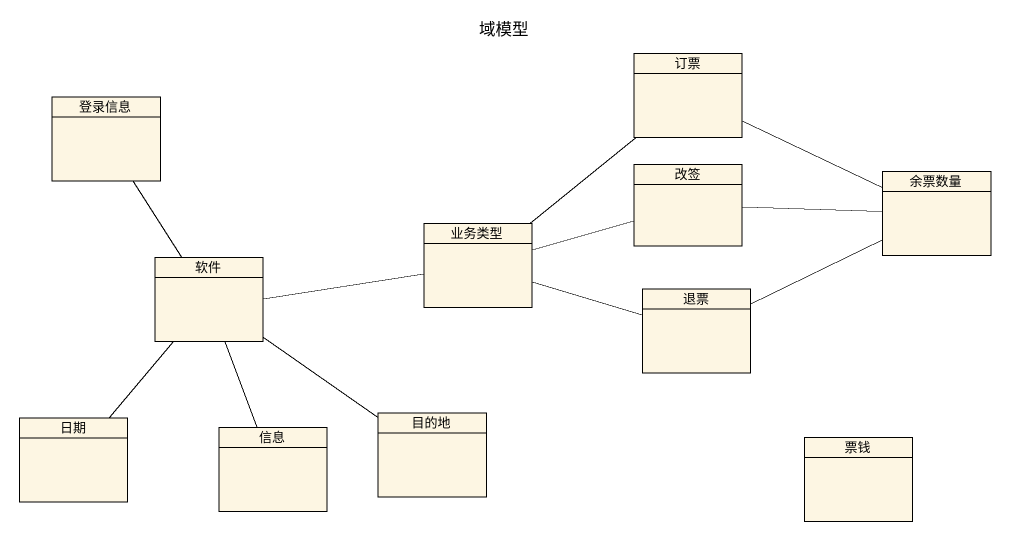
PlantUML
@startuml
title 域模型
hide circle
hide empty members
class 订票
class 登录信息
class 改签
class 余票数量
class 业务类型
class 软件
class 退票
class 日期
class 信息
class 目的地
class 票钱
余票数量 -left- 订票
余票数量 -left- 改签
余票数量 -left- 退票
业务类型 -up- 订票
业务类型 -right- 改签
业务类型 -left- 软件
业务类型 -right- 退票
软件 -up- 登录信息
软件 -- 日期
软件 -- 信息
软件 -- 目的地
@enduml
